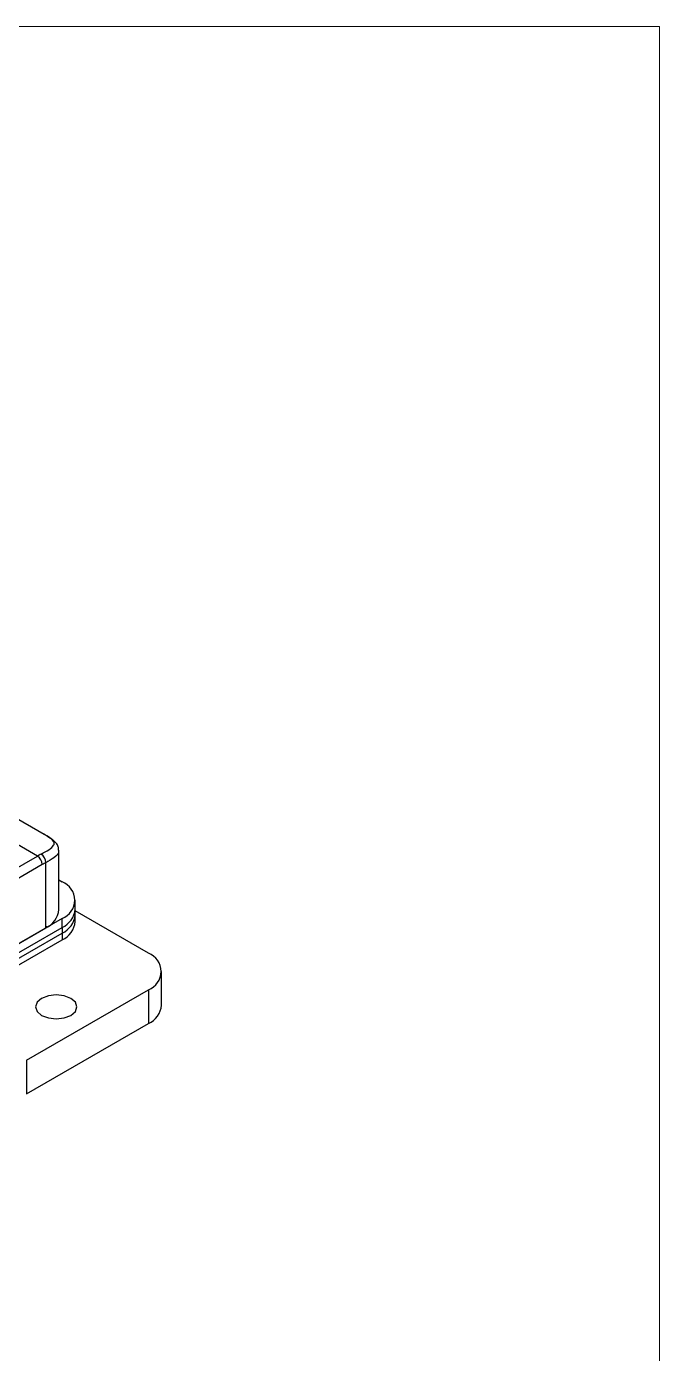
# Model space of a CAD drawing. Header units: millimetres. Extents: x 5 to 292, y 4 to 204.
# Drawn here: x 246 to 291.9, y 108.3 to 204.5 of the extents above; entities that cross this region are included whole.
import ezdxf

# ---------------------------------------------------------------- set-up
doc = ezdxf.new("R2010")
doc.units = ezdxf.units.MM

msp = doc.modelspace()

# ---------------------------------------------------------------- linework, layer by layer
at = {"color": 7, "linetype": 'Continuous', "lineweight": 18}
for p, q in [((4.92, 204.48), (291.92, 204.48)), ((291.92, 204.48), (291.92, 4.48))]:
    msp.add_line(p, q, dxfattribs=at)
at = {"color": 7, "linetype": 'Continuous', "lineweight": 25}
for p, q in [((246.836, 144.384), (240.472, 148.058)), ((247.295, 145.969), (244.82, 147.398)), ((247.333, 145.953), (244.858, 147.382)), ((240.825, 140.914), (246.836, 144.384)), ((248.388, 140.505), (248.388, 144.803)), ((247.189, 143.772), (241.179, 140.302)), ((247.437, 139.179), (247.437, 143.905)), ((248.388, 142.654), (248.625, 142.518)), ((249.577, 140.538), (249.577, 141.191)), ((249.577, 140.13), (249.577, 140.538)), ((254.883, 137.354), (249.577, 140.417)), ((248.625, 139.865), (239.786, 134.762)), ((248.625, 139.211), (248.625, 139.865)), ((249.577, 139.64), (249.577, 140.13)), ((239.786, 134.109), (248.625, 139.211)), ((239.786, 133.7), (248.625, 138.803)), ((240.931, 135.423), (247.437, 139.179)), ((248.625, 139.211), (248.625, 138.803)), ((248.625, 138.803), (248.625, 138.313)), ((239.786, 133.211), (248.625, 138.313)), ((255.835, 133.578), (255.835, 136.027)), ((246.044, 129.598), (254.883, 134.701)), ((254.883, 134.701), (254.883, 132.251)), ((246.044, 127.148), (254.883, 132.251)), ((246.044, 129.598), (246.044, 127.148))]:
    msp.add_line(p, q, dxfattribs=at)
at = {"color": 7, "linetype": 'Continuous', "lineweight": 25, "flags": 128}
for points in [[(247.333, 145.953), (247.326, 145.957), (247.295, 145.969)], [(247.14, 132.843), (247.626, 132.655), (248.2, 132.59), (248.775, 132.655), (249.261, 132.843), (249.586, 133.124), (249.7, 133.455), (249.586, 133.787), (249.261, 134.068), (248.775, 134.256), (248.2, 134.321), (247.626, 134.256), (247.14, 134.068), (246.815, 133.787), (246.7, 133.455), (246.815, 133.124), (247.14, 132.843)]]:
    msp.add_lwpolyline(points, dxfattribs=at)
at = {"color": 7, "linetype": 'Continuous', "lineweight": 25}
for centre, radius, start, end in [((249.372, 139.996), 5.068, 116.54355, 120.02877), ((246.421, 143.737), 0.768, 2.60492, 57.39508), ((246.71, 143.921), 0.727, 358.69835, 56.89308), ((249.505, 139.764), 4.629, 116.5463, 120.02571), ((248.121, 141.191), 1.419, 290.78336, 69.21675), ((246.762, 140.667), 1.635, 294.37447, 354.30535), ((247.95, 140.7), 1.635, 294.37447, 354.30535), ((247.95, 140.292), 1.635, 294.37447, 354.30535), ((247.95, 139.802), 1.635, 294.37447, 354.30535), ((247.258, 139.364), 0.251, 294.37382, 354.30555), ((254.379, 136.027), 1.419, 290.78335, 69.21665), ((254.208, 133.74), 1.635, 294.37428, 354.30554)]:
    msp.add_arc(centre, radius, start, end, dxfattribs=at)
for points, knots in [([(247.107, 144.53), (247.308, 144.637), (247.748, 144.873), (248.055, 145.156), (248.062, 145.403), (247.826, 145.647), (247.471, 145.862), (247.295, 145.969)], [0, 0, 0, 0, 0.199508, 0.437451, 0.643632, 0.823204, 1, 1, 1, 1]), ([(248.369, 144.807), (248.367, 144.891), (248.363, 145.097), (248.175, 145.358), (247.915, 145.589), (247.626, 145.784), (247.374, 145.926), (247.3, 145.968)], [0, 0, 0, 0, 0.149568, 0.363367, 0.600012, 0.881918, 1, 1, 1, 1])]:
    msp.add_open_spline(points, degree=3, knots=knots, dxfattribs=at)
at = {"color": 8, "linetype": 'Continuous', "lineweight": 25}
msp.add_open_spline([(248.35, 144.805), (248.36, 144.762), (248.4, 144.589), (248.112, 144.294), (247.648, 144.027), (247.437, 143.905)], degree=3, knots=[0, 0, 0, 0, 0.154222, 0.615777, 1, 1, 1, 1], dxfattribs=at)

doc.saveas('drawing.dxf')
